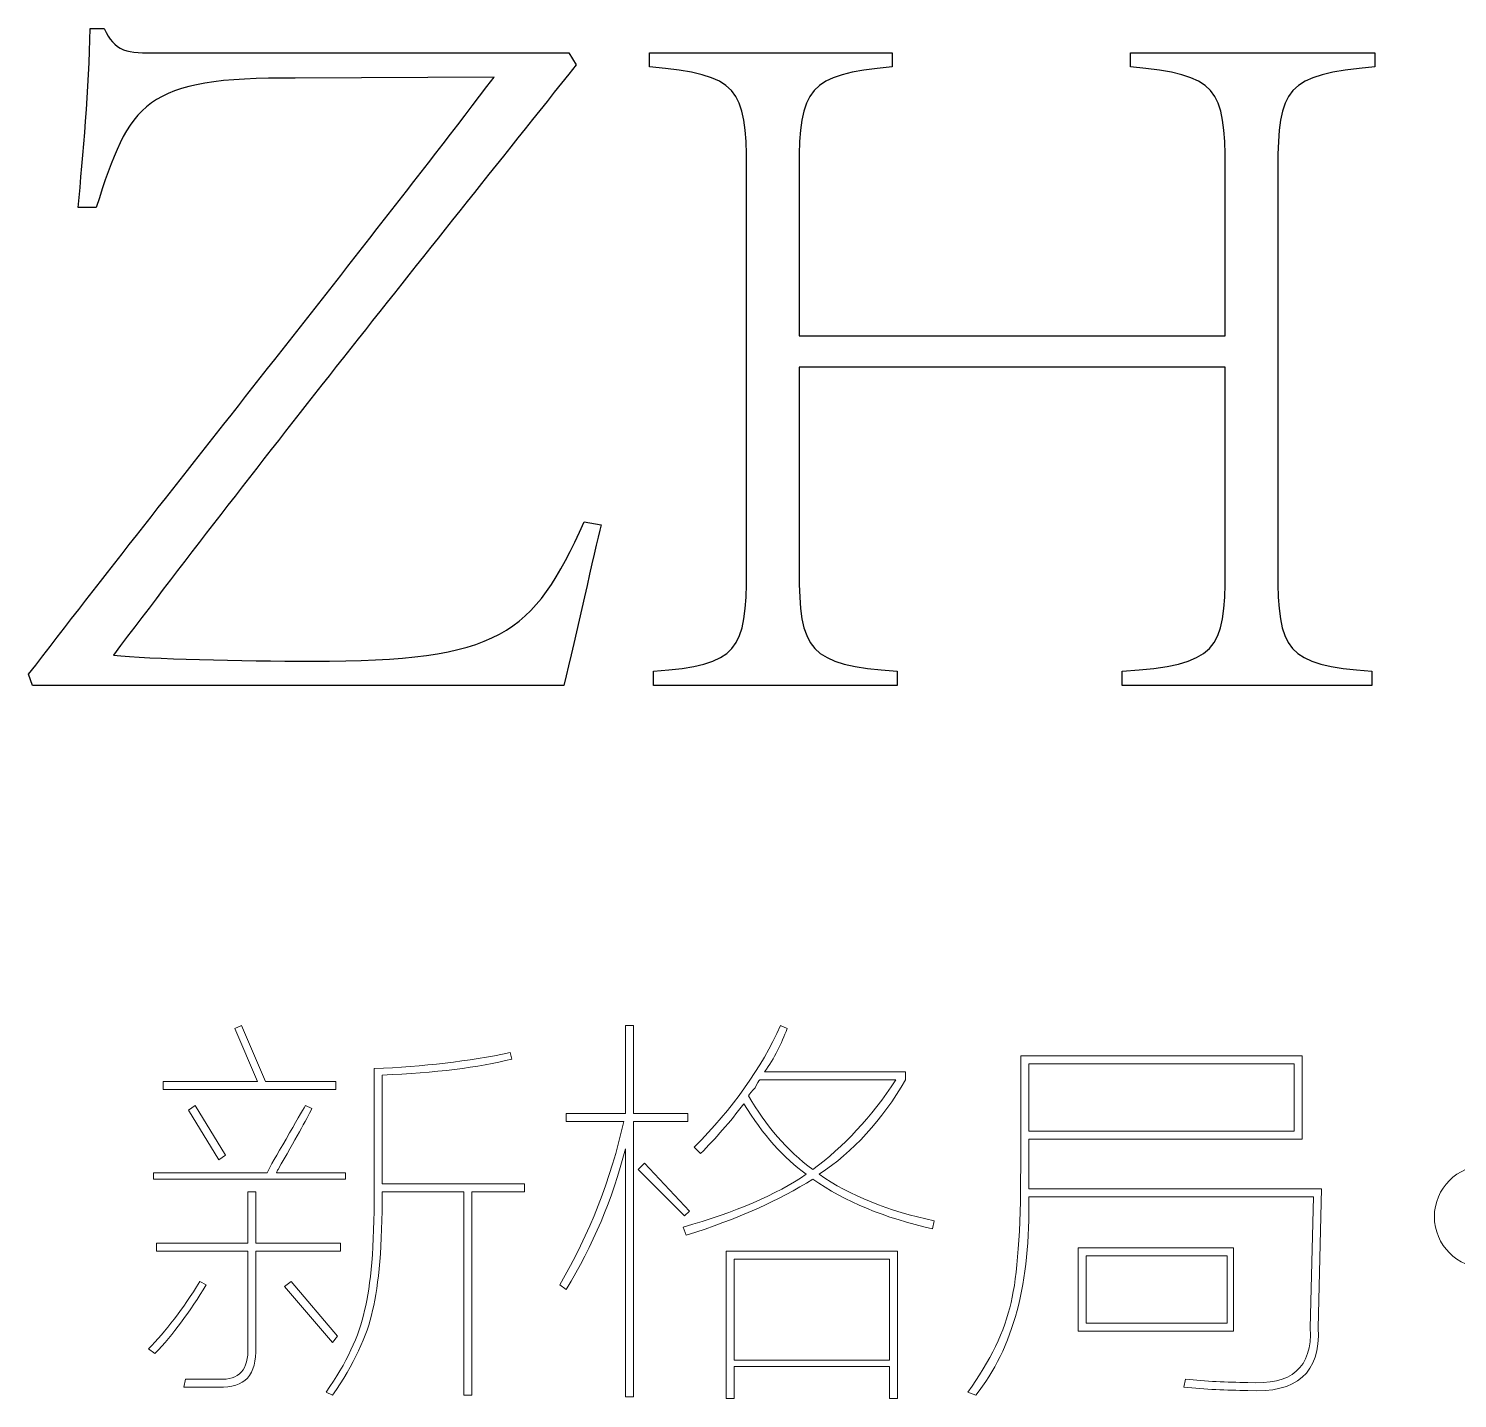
# Model space of a CAD drawing. Extents: x -266287 to 275962, y -324567 to 363765.
# Drawn here: x -79564 to -78562, y 7995 to 8955 of the extents above; entities that cross this region are included whole.
import ezdxf

# ---------------------------------------------------------------- set-up
doc = ezdxf.new("R2010")
doc.units = 0
doc.header["$LTSCALE"] = 1000
doc.layers.get('0').update_dxf_attribs({"linetype": 'CONTINUOUS'})

msp = doc.modelspace()

# ---------------------------------------------------------------- linework, layer by layer
at = {"lineweight": 9}
for p, q in [((-79419.02247, 8254.37516), (-79414.50939, 8256.58002)), ((-79403.31283, 8217.34038), (-79419.02247, 8254.37516)), ((-79414.50939, 8256.58002), (-79397.69733, 8217.34038)), ((-78676.56994, 8229.70827), (-78862.70845, 8229.70827)), ((-78862.70845, 8229.70827), (-78862.70845, 8182.57937)), ((-78676.56994, 8182.57937), (-78676.56994, 8229.70827)), ((-79469.45866, 8211.72487), (-79469.45866, 8217.34038)), ((-79469.45866, 8217.34038), (-79403.31283, 8217.34038)), ((-79397.69733, 8217.34038), (-79348.36356, 8217.34038)), ((-79348.36356, 8217.34038), (-79348.36356, 8211.72487)), ((-79348.36356, 8211.72487), (-79469.45866, 8211.72487)), ((-79451.54417, 8197.18657), (-79447.03109, 8200.52831)), ((-79430.21903, 8162.39111), (-79451.54417, 8197.18657)), ((-79447.03109, 8200.52831), (-79425.7404, 8165.7673)), ((-78862.70845, 8182.57937), (-78676.56994, 8182.57937)), ((-79425.7404, 8165.7673), (-79430.21903, 8162.39111)), ((-79136.38683, 8155.67317), (-79131.90821, 8160.1518)), ((-79103.86513, 8123.11702), (-79136.38683, 8155.67317)), ((-79131.90821, 8160.1518), (-79100.48894, 8126.49321)), ((-79100.48894, 8126.49321), (-79103.86513, 8123.11702)), ((-79074.68517, 8098.45014), (-78954.6925, 8098.45014)), ((-79074.68517, 7995.30398), (-79074.68517, 8098.45014)), ((-79069.10412, 8092.86908), (-79069.10412, 8022.21017)), ((-78960.308, 8092.86908), (-79069.10412, 8092.86908)), ((-78960.308, 8022.21017), (-78960.308, 8092.86908)), ((-78954.6925, 8098.45014), (-78954.6925, 7995.30398)), ((-78827.94743, 8100.7239), (-78719.18577, 8100.7239)), ((-78827.94743, 8042.39843), (-78827.94743, 8100.7239)), ((-78723.66439, 8095.10839), (-78822.33193, 8095.10839)), ((-78822.33193, 8095.10839), (-78822.33193, 8048.01394)), ((-78723.66439, 8048.01394), (-78723.66439, 8095.10839)), ((-78719.18577, 8100.7239), (-78719.18577, 8042.39843)), ((-79384.227, 8073.78325), (-79379.74838, 8077.15945)), ((-79350.60287, 8034.54361), (-79384.227, 8073.78325)), ((-79379.74838, 8077.15945), (-79347.22668, 8039.02224)), ((-78719.18577, 8042.39843), (-78827.94743, 8042.39843)), ((-78822.33193, 8048.01394), (-78723.66439, 8048.01394)), ((-79347.22668, 8039.02224), (-79350.60287, 8034.54361)), ((-79069.10412, 8022.21017), (-78960.308, 8022.21017)), ((-78960.308, 8017.6971), (-79069.10412, 8017.6971)), ((-79069.10412, 8017.6971), (-79069.10412, 7995.30398)), ((-78960.308, 7995.30398), (-78960.308, 8017.6971)), ((-79069.10412, 7995.30398), (-79074.68517, 7995.30398)), ((-78954.6925, 7995.30398), (-78960.308, 7995.30398))]:
    msp.add_line(p, q, dxfattribs=at)
for points in [[(-79528.98991, 8829.60275), (-79525.44147, 8865.70735), (-79521.204, 8913.14632), (-79520.48053, 8954.90087)], [(-79520.48053, 8954.90087), (-79520.48053, 8954.90087), (-79510.5931, 8954.90087), (-79510.5931, 8954.90087)], [(-79510.5931, 8954.90087), (-79507.04466, 8947.11496), (-79503.49621, 8942.84304), (-79497.12278, 8940.01806)], [(-79497.12278, 8940.01806), (-79491.47282, 8937.91655), (-79483.68691, 8937.91655), (-79473.07601, 8937.91655)], [(-79473.07601, 8937.91655), (-79473.07601, 8937.91655), (-79184.96268, 8937.91655), (-79184.96268, 8937.91655)], [(-79184.96268, 8937.91655), (-79184.96268, 8937.91655), (-79180.00174, 8929.40717), (-79180.00174, 8929.40717)], [(-79128.39421, 8927.99468), (-79128.39421, 8927.99468), (-79128.39421, 8937.91655), (-79128.39421, 8937.91655)], [(-79128.39421, 8937.91655), (-79128.39421, 8937.91655), (-78958.51655, 8937.91655), (-78958.51655, 8937.91655)], [(-78958.51655, 8937.91655), (-78958.51655, 8937.91655), (-78958.51655, 8927.99468), (-78958.51655, 8927.99468)], [(-78791.46387, 8927.99468), (-78791.46387, 8927.99468), (-78791.46387, 8937.91655), (-78791.46387, 8937.91655)], [(-78791.46387, 8937.91655), (-78791.46387, 8937.91655), (-78620.17373, 8937.91655), (-78620.17373, 8937.91655)], [(-78620.17373, 8937.91655), (-78620.17373, 8937.91655), (-78620.17373, 8927.99468), (-78620.17373, 8927.99468)], [(-79180.00174, 8929.40717), (-79288.31554, 8793.5326), (-79398.04184, 8656.90011), (-79504.21968, 8516.03016)], [(-79060.45693, 8857.19796), (-79060.45693, 8912.42285), (-79066.10689, 8923.06819), (-79128.39421, 8927.99468)], [(-78958.51655, 8927.99468), (-79017.25543, 8923.06819), (-79023.62886, 8912.42285), (-79023.62886, 8857.19796)], [(-78724.93908, 8857.19796), (-78724.93908, 8912.42285), (-78730.58904, 8923.06819), (-78791.46387, 8927.99468)], [(-78620.17373, 8927.99468), (-78682.46105, 8923.06819), (-78688.11101, 8912.42285), (-78688.11101, 8857.19796)], [(-79563.68203, 8502.55984), (-79456.78071, 8641.32828), (-79346.3654, 8777.96077), (-79237.32813, 8920.93223)], [(-79376.7856, 8920.20876), (-79482.96344, 8920.93223), (-79492.88531, 8903.22444), (-79516.24306, 8829.60275)], [(-79237.32813, 8920.93223), (-79237.32813, 8920.93223), (-79376.7856, 8920.20876), (-79376.7856, 8920.20876)], [(-79060.45693, 8575.49251), (-79060.45693, 8575.49251), (-79060.45693, 8857.19796), (-79060.45693, 8857.19796)], [(-79023.62886, 8857.19796), (-79023.62886, 8857.19796), (-79023.62886, 8739.72021), (-79023.62886, 8739.72021)], [(-78724.93908, 8739.72021), (-78724.93908, 8739.72021), (-78724.93908, 8857.19796), (-78724.93908, 8857.19796)], [(-78688.11101, 8857.19796), (-78688.11101, 8857.19796), (-78688.11101, 8575.49251), (-78688.11101, 8575.49251)], [(-79516.24306, 8829.60275), (-79516.24306, 8829.60275), (-79528.98991, 8829.60275), (-79528.98991, 8829.60275)], [(-79023.62886, 8739.72021), (-79023.62886, 8739.72021), (-78724.93908, 8739.72021), (-78724.93908, 8739.72021)], [(-78724.93908, 8717.77495), (-78724.93908, 8717.77495), (-79023.62886, 8717.77495), (-79023.62886, 8717.77495)], [(-79023.62886, 8717.77495), (-79023.62886, 8717.77495), (-79023.62886, 8575.49251), (-79023.62886, 8575.49251)], [(-78724.93908, 8575.49251), (-78724.93908, 8575.49251), (-78724.93908, 8717.77495), (-78724.93908, 8717.77495)], [(-79162.3284, 8607.35964), (-79167.25489, 8588.92838), (-79180.00174, 8528.74256), (-79188.51113, 8494.77392)], [(-79174.35179, 8609.46115), (-79174.35179, 8609.46115), (-79162.3284, 8607.35964), (-79162.3284, 8607.35964)], [(-79125.56923, 8504.69579), (-79066.10689, 8508.96771), (-79060.45693, 8519.57861), (-79060.45693, 8575.49251)], [(-79023.62886, 8575.49251), (-79023.62886, 8519.57861), (-79017.25543, 8508.96771), (-78954.9681, 8504.69579)], [(-78797.11383, 8504.69579), (-78730.58904, 8508.96771), (-78724.93908, 8519.57861), (-78724.93908, 8575.49251)], [(-78688.11101, 8575.49251), (-78688.11101, 8519.57861), (-78682.46105, 8508.96771), (-78622.27523, 8504.69579)], [(-79560.8226, 8494.77392), (-79560.8226, 8494.77392), (-79563.68203, 8502.55984), (-79563.68203, 8502.55984)], [(-79125.56923, 8494.77392), (-79125.56923, 8494.77392), (-79125.56923, 8504.69579), (-79125.56923, 8504.69579)], [(-78954.9681, 8504.69579), (-78954.9681, 8504.69579), (-78954.9681, 8494.77392), (-78954.9681, 8494.77392)], [(-78797.11383, 8494.77392), (-78797.11383, 8494.77392), (-78797.11383, 8504.69579), (-78797.11383, 8504.69579)], [(-78622.27523, 8504.69579), (-78622.27523, 8504.69579), (-78622.27523, 8494.77392), (-78622.27523, 8494.77392)], [(-79188.51113, 8494.77392), (-79188.51113, 8494.77392), (-79560.8226, 8494.77392), (-79560.8226, 8494.77392)], [(-78954.9681, 8494.77392), (-78954.9681, 8494.77392), (-79125.56923, 8494.77392), (-79125.56923, 8494.77392)], [(-78622.27523, 8494.77392), (-78622.27523, 8494.77392), (-78797.11383, 8494.77392), (-78797.11383, 8494.77392)]]:
    msp.add_open_spline(points, degree=3)
msp.add_open_spline([(-79504.21968, 8516.03016), (-79478.72597, 8513.17073), (-79415.02616, 8511.79269), (-79364.76221, 8511.79269), (-79233.81413, 8511.79269), (-79209.73292, 8529.50048), (-79174.35179, 8609.46115)], degree=3, knots=[5, 5, 5, 5, 6, 6, 6, 7, 7, 7, 7])
for points in [[(-79145.34408, 8194.91281), (-79145.34408, 8194.91281), (-79145.34408, 8256.58002), (-79145.34408, 8256.58002)], [(-79145.34408, 8256.58002), (-79145.34408, 8256.58002), (-79139.72858, 8256.58002), (-79139.72858, 8256.58002)], [(-79139.72858, 8256.58002), (-79139.72858, 8256.58002), (-79139.72858, 8194.91281), (-79139.72858, 8194.91281)], [(-79097.11274, 8171.34836), (-79070.20655, 8198.289), (-79050.01829, 8226.67659), (-79036.58242, 8256.58002)], [(-79032.06934, 8254.37516), (-79035.8245, 8243.90207), (-79041.06104, 8233.77349), (-79047.77898, 8224.05832)], [(-79036.58242, 8256.58002), (-79036.58242, 8256.58002), (-79032.06934, 8254.37516), (-79032.06934, 8254.37516)], [(-79321.42291, 8226.33208), (-79287.04086, 8227.81347), (-79255.27708, 8231.53417), (-79226.09712, 8237.52864)], [(-79224.99469, 8233.05002), (-79248.18018, 8227.05555), (-79278.46257, 8223.3004), (-79315.84186, 8221.85346)], [(-79226.09712, 8237.52864), (-79226.09712, 8237.52864), (-79224.99469, 8233.05002), (-79224.99469, 8233.05002)], [(-78868.32395, 8235.28933), (-78868.32395, 8235.28933), (-78670.95443, 8235.28933), (-78670.95443, 8235.28933)], [(-78868.32395, 8156.81005), (-78868.32395, 8156.81005), (-78868.32395, 8235.28933), (-78868.32395, 8235.28933)], [(-78670.95443, 8235.28933), (-78670.95443, 8235.28933), (-78670.95443, 8176.99831), (-78670.95443, 8176.99831)], [(-79321.42291, 8139.96354), (-79321.42291, 8139.96354), (-79321.42291, 8226.33208), (-79321.42291, 8226.33208)], [(-79047.77898, 8224.05832), (-79047.77898, 8224.05832), (-78949.07699, 8224.05832), (-78949.07699, 8224.05832)], [(-78949.07699, 8224.05832), (-78949.07699, 8224.05832), (-78949.07699, 8218.47726), (-78949.07699, 8218.47726)], [(-79315.84186, 8221.85346), (-79315.84186, 8221.85346), (-79315.84186, 8145.57904), (-79315.84186, 8145.57904)], [(-79054.49691, 8212.86176), (-79056.73623, 8210.62244), (-79058.25207, 8208.76209), (-79059.00999, 8207.24625)], [(-79051.15517, 8218.47726), (-79051.91309, 8217.71934), (-79053.01552, 8215.85899), (-79054.49691, 8212.86176)], [(-78955.82938, 8218.47726), (-78955.82938, 8218.47726), (-79051.15517, 8218.47726), (-79051.15517, 8218.47726)], [(-79014.12039, 8155.67317), (-78992.45074, 8171.34836), (-78973.02041, 8192.29454), (-78955.82938, 8218.47726)], [(-78949.07699, 8218.47726), (-78965.54455, 8190.05522), (-78985.73281, 8168.00661), (-79009.64177, 8152.29698)], [(-79059.00999, 8207.24625), (-79047.05551, 8186.30007), (-79032.06934, 8169.14349), (-79014.12039, 8155.67317)], [(-79365.17562, 8198.289), (-79368.93078, 8190.77869), (-79376.7856, 8176.5849), (-79388.74008, 8155.67317)], [(-79383.12457, 8176.99831), (-79376.40664, 8188.91834), (-79371.89356, 8196.77316), (-79369.65425, 8200.52831)], [(-79369.65425, 8200.52831), (-79369.65425, 8200.52831), (-79365.17562, 8198.289), (-79365.17562, 8198.289)], [(-79186.85748, 8194.91281), (-79186.85748, 8194.91281), (-79145.34408, 8194.91281), (-79145.34408, 8194.91281)], [(-79186.85748, 8189.33175), (-79186.85748, 8189.33175), (-79186.85748, 8194.91281), (-79186.85748, 8194.91281)], [(-79139.72858, 8194.91281), (-79139.72858, 8194.91281), (-79101.62582, 8194.91281), (-79101.62582, 8194.91281)], [(-79101.62582, 8194.91281), (-79101.62582, 8194.91281), (-79101.62582, 8189.33175), (-79101.62582, 8189.33175)], [(-79062.35173, 8201.6652), (-79072.10135, 8188.91834), (-79082.19548, 8177.34282), (-79092.63412, 8166.86973)], [(-79018.63347, 8152.29698), (-79034.30865, 8163.49354), (-79048.91586, 8179.96109), (-79062.35173, 8201.6652)], [(-79191.33611, 8074.92013), (-79170.42438, 8110.78358), (-79155.43821, 8148.95524), (-79146.48096, 8189.33175)], [(-79146.48096, 8189.33175), (-79146.48096, 8189.33175), (-79186.85748, 8189.33175), (-79186.85748, 8189.33175)], [(-79101.62582, 8189.33175), (-79101.62582, 8189.33175), (-79139.72858, 8189.33175), (-79139.72858, 8189.33175)], [(-79139.72858, 8189.33175), (-79139.72858, 8189.33175), (-79139.72858, 7996.40641), (-79139.72858, 7996.40641)], [(-79396.56044, 8153.43386), (-79394.32113, 8157.91248), (-79389.84251, 8165.7673), (-79383.12457, 8176.99831)], [(-78670.95443, 8176.99831), (-78670.95443, 8176.99831), (-78862.70845, 8176.99831), (-78862.70845, 8176.99831)], [(-78862.70845, 8176.99831), (-78862.70845, 8176.99831), (-78862.70845, 8156.81005), (-78862.70845, 8156.81005)], [(-79145.34408, 8170.24593), (-79154.33578, 8135.10595), (-79168.15061, 8102.20529), (-79186.85748, 8071.57839)], [(-79145.34408, 7996.40641), (-79145.34408, 7996.40641), (-79145.34408, 8170.24593), (-79145.34408, 8170.24593)], [(-79092.63412, 8166.86973), (-79092.63412, 8166.86973), (-79097.11274, 8171.34836), (-79097.11274, 8171.34836)], [(-79476.21105, 8153.43386), (-79476.21105, 8153.43386), (-79396.56044, 8153.43386), (-79396.56044, 8153.43386)], [(-79476.21105, 8148.95524), (-79476.21105, 8148.95524), (-79476.21105, 8153.43386), (-79476.21105, 8153.43386)], [(-79388.74008, 8155.67317), (-79389.46355, 8154.91525), (-79389.84251, 8154.15733), (-79389.84251, 8153.43386)], [(-79389.84251, 8153.43386), (-79389.84251, 8153.43386), (-79341.61117, 8153.43386), (-79341.61117, 8153.43386)], [(-79341.61117, 8153.43386), (-79341.61117, 8153.43386), (-79341.61117, 8148.95524), (-79341.61117, 8148.95524)], [(-79104.96756, 8115.29665), (-79068.3462, 8125.73529), (-79039.5452, 8138.06873), (-79018.63347, 8152.29698)], [(-79009.64177, 8152.29698), (-78987.97212, 8137.31081), (-78961.06592, 8126.49321), (-78928.88873, 8119.77528)], [(-78875.07634, 8062.58669), (-78870.56327, 8081.25911), (-78868.32395, 8112.64393), (-78868.32395, 8156.81005)], [(-78862.70845, 8156.81005), (-78862.70845, 8156.81005), (-78862.70845, 8142.20285), (-78862.70845, 8142.20285)], [(-79341.61117, 8148.95524), (-79341.61117, 8148.95524), (-79476.21105, 8148.95524), (-79476.21105, 8148.95524)], [(-79315.84186, 8145.57904), (-79315.84186, 8145.57904), (-79216.00299, 8145.57904), (-79216.00299, 8145.57904)], [(-79216.00299, 8145.57904), (-79216.00299, 8145.57904), (-79216.00299, 8139.96354), (-79216.00299, 8139.96354)], [(-79014.12039, 8148.95524), (-79037.30589, 8133.96907), (-79066.83036, 8120.91216), (-79102.72825, 8109.68115)], [(-78930.02561, 8114.15977), (-78963.6842, 8121.63563), (-78991.69282, 8133.2456), (-79014.12039, 8148.95524)], [(-78862.70845, 8142.20285), (-78862.70845, 8142.20285), (-78657.48411, 8142.20285), (-78657.48411, 8142.20285)], [(-78657.48411, 8142.20285), (-78657.48411, 8142.20285), (-78659.72342, 8044.63774), (-78659.72342, 8044.63774)], [(-79410.03077, 8104.10009), (-79410.03077, 8104.10009), (-79410.03077, 8139.96354), (-79410.03077, 8139.96354)], [(-79410.03077, 8139.96354), (-79410.03077, 8139.96354), (-79404.41526, 8139.96354), (-79404.41526, 8139.96354)], [(-79404.41526, 8139.96354), (-79404.41526, 8139.96354), (-79404.41526, 8104.10009), (-79404.41526, 8104.10009)], [(-79328.1753, 8056.97119), (-79323.69667, 8074.16221), (-79321.42291, 8101.82633), (-79321.42291, 8139.96354)], [(-79315.84186, 8139.96354), (-79315.84186, 8102.58425), (-79318.08117, 8074.92013), (-79322.55979, 8056.97119)], [(-79258.61882, 8139.96354), (-79258.61882, 8139.96354), (-79315.84186, 8139.96354), (-79315.84186, 8139.96354)], [(-79258.61882, 7997.50884), (-79258.61882, 7997.50884), (-79258.61882, 8139.96354), (-79258.61882, 8139.96354)], [(-79216.00299, 8139.96354), (-79216.00299, 8139.96354), (-79253.03777, 8139.96354), (-79253.03777, 8139.96354)], [(-79253.03777, 8139.96354), (-79253.03777, 8139.96354), (-79253.03777, 7997.50884), (-79253.03777, 7997.50884)], [(-78862.70845, 8136.62179), (-78861.22706, 8076.78048), (-78873.5605, 8030.44395), (-78899.74322, 7997.50884)], [(-78663.09962, 8136.62179), (-78663.09962, 8136.62179), (-78862.70845, 8136.62179), (-78862.70845, 8136.62179)], [(-78665.33893, 8044.63774), (-78665.33893, 8044.63774), (-78663.09962, 8136.62179), (-78663.09962, 8136.62179)], [(-79102.72825, 8109.68115), (-79102.72825, 8109.68115), (-79104.96756, 8115.29665), (-79104.96756, 8115.29665)], [(-78928.88873, 8119.77528), (-78928.88873, 8119.77528), (-78930.02561, 8114.15977), (-78930.02561, 8114.15977)], [(-79473.97174, 8104.10009), (-79473.97174, 8104.10009), (-79410.03077, 8104.10009), (-79410.03077, 8104.10009)], [(-79473.97174, 8098.45014), (-79473.97174, 8098.45014), (-79473.97174, 8104.10009), (-79473.97174, 8104.10009)], [(-79404.41526, 8104.10009), (-79404.41526, 8104.10009), (-79344.98736, 8104.10009), (-79344.98736, 8104.10009)], [(-79344.98736, 8104.10009), (-79344.98736, 8104.10009), (-79344.98736, 8098.45014), (-79344.98736, 8098.45014)], [(-79410.03077, 8098.45014), (-79410.03077, 8098.45014), (-79473.97174, 8098.45014), (-79473.97174, 8098.45014)], [(-79410.03077, 8031.20187), (-79410.03077, 8031.20187), (-79410.03077, 8098.45014), (-79410.03077, 8098.45014)], [(-79344.98736, 8098.45014), (-79344.98736, 8098.45014), (-79404.41526, 8098.45014), (-79404.41526, 8098.45014)], [(-79404.41526, 8098.45014), (-79404.41526, 8098.45014), (-79404.41526, 8031.20187), (-79404.41526, 8031.20187)], [(-79479.55279, 8030.06499), (-79467.63276, 8042.01947), (-79455.64383, 8057.72911), (-79443.68935, 8077.15945)], [(-79439.21073, 8074.92013), (-79450.40729, 8056.21326), (-79462.36177, 8040.15912), (-79475.07417, 8026.6888)], [(-79443.68935, 8077.15945), (-79443.68935, 8077.15945), (-79439.21073, 8074.92013), (-79439.21073, 8074.92013)], [(-79186.85748, 8071.57839), (-79186.85748, 8071.57839), (-79191.33611, 8074.92013), (-79191.33611, 8074.92013)], [(-78905.32428, 7999.7826), (-78889.64909, 8021.4867), (-78879.55496, 8042.39843), (-78875.07634, 8062.58669)], [(-79355.08149, 7999.7826), (-79340.8877, 8019.97086), (-79331.93045, 8039.02224), (-79328.1753, 8056.97119)], [(-79322.55979, 8056.97119), (-79326.31495, 8039.02224), (-79335.65116, 8019.21294), (-79350.60287, 7997.50884)], [(-78659.72342, 8044.63774), (-78658.24203, 8013.21847), (-78674.70959, 7998.68017), (-78709.09164, 8000.88503)], [(-78709.09164, 8006.50054), (-78678.43029, 8004.26122), (-78663.85754, 8017.00808), (-78665.33893, 8044.63774)], [(-79475.07417, 8026.6888), (-79475.07417, 8026.6888), (-79479.55279, 8030.06499), (-79479.55279, 8030.06499)], [(-79404.41526, 8031.20187), (-79403.69179, 8011.73708), (-79412.27008, 8002.40087), (-79430.21903, 8003.15879)], [(-79430.21903, 8008.73985), (-79416.02523, 8008.01638), (-79409.3073, 8015.49224), (-79410.03077, 8031.20187)], [(-79454.88591, 8003.15879), (-79454.88591, 8003.15879), (-79453.78348, 8008.73985), (-79453.78348, 8008.73985)], [(-79430.21903, 8003.15879), (-79438.45281, 8003.15879), (-79446.68658, 8003.15879), (-79454.88591, 8003.15879)], [(-79453.78348, 8008.73985), (-79445.5497, 8008.73985), (-79437.69488, 8008.73985), (-79430.21903, 8008.73985)], [(-78753.94678, 8003.15879), (-78753.94678, 8003.15879), (-78752.8099, 8008.73985), (-78752.8099, 8008.73985)], [(-78709.09164, 8000.88503), (-78724.04335, 8000.88503), (-78738.99507, 8001.64295), (-78753.94678, 8003.15879)], [(-78752.8099, 8008.73985), (-78738.61611, 8007.25846), (-78724.04335, 8006.50054), (-78709.09164, 8006.50054)], [(-79350.60287, 7997.50884), (-79350.60287, 7997.50884), (-79355.08149, 7999.7826), (-79355.08149, 7999.7826)], [(-79253.03777, 7997.50884), (-79253.03777, 7997.50884), (-79258.61882, 7997.50884), (-79258.61882, 7997.50884)], [(-79139.72858, 7996.40641), (-79139.72858, 7996.40641), (-79145.34408, 7996.40641), (-79145.34408, 7996.40641)], [(-78899.74322, 7997.50884), (-78899.74322, 7997.50884), (-78905.32428, 7999.7826), (-78905.32428, 7999.7826)]]:
    msp.add_open_spline(points, degree=3, dxfattribs=at)
msp.add_open_spline([(-78506.58893, 8122.5658), (-78506.58893, 8102.79096), (-78522.67752, 8086.66791), (-78542.48682, 8086.66791), (-78562.33057, 8086.66791), (-78578.38472, 8102.79096), (-78578.38472, 8122.5658), (-78578.38472, 8142.40955), (-78562.33057, 8158.4637), (-78542.48682, 8158.4637), (-78522.67752, 8158.4637), (-78506.58893, 8142.40955), (-78506.58893, 8122.5658)], degree=3, knots=[0, 0, 0, 0, 1, 1, 1, 2, 2, 2, 3, 3, 3, 4, 4, 4, 4], dxfattribs=at)

doc.saveas('drawing.dxf')
